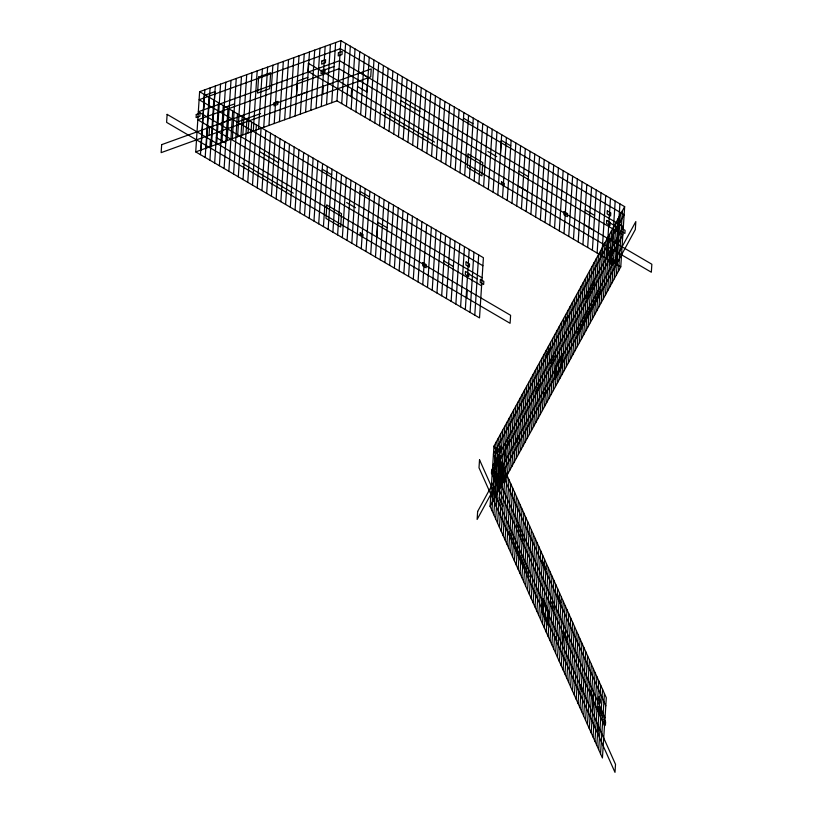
<?xml version="1.0" encoding="UTF-8"?>
<svg xmlns="http://www.w3.org/2000/svg" width="813" height="813" viewBox="0 0 813 813"><rect width="100%" height="100%" fill="white"/><g stroke="black" fill="none" stroke-linecap="round" stroke-linejoin="round"><path stroke-width="1.22" d="M199.622 91.706L483.41 257.711L479.518 317.903L195.73 151.899L199.622 91.706L340.871 40.65L624.658 206.654L620.766 266.847L490.076 506.347L602.423 757.98L606.315 697.788L493.969 446.154L624.658 206.654M200.455 154.673L204.348 94.481M200.963 150.009L204.856 89.816M203.596 109.836L204.53 95.406L214.917 91.656L213.982 106.086M205.191 157.437L209.083 97.245M206.197 148.118L210.089 87.926M209.032 135.334L209.551 127.346M209.906 147.692L210.415 139.704M209.917 160.202L213.809 100.009M211.421 146.228L215.313 86.036M214.652 162.966L218.545 102.773M216.654 144.338L220.547 84.145M219.378 165.74L223.27 105.548M221.888 142.448L225.78 82.255M224.103 168.504L227.996 108.312M227.122 140.558L231.014 80.365M228.839 171.269L232.731 111.076M232.345 138.667L236.248 78.475M233.565 174.033L237.457 113.84M237.579 136.777L241.471 76.585M238.3 176.807L242.193 116.615M242.813 134.887L246.705 74.694M243.026 179.571L246.918 119.379M248.046 132.997L251.939 72.804M247.752 182.336L251.654 122.143M253.28 131.096L257.172 70.904M252.487 185.1L256.38 124.907M258.504 129.206L262.396 69.014M257.213 187.874L261.105 127.682M263.737 127.316L267.629 67.123M261.949 190.638L265.841 130.446M268.971 125.426L272.863 65.233M266.674 193.403L270.566 133.21M274.205 123.535L278.097 63.343M271.41 196.167L275.302 135.974M279.438 121.645L283.331 61.453M276.135 198.941L280.028 138.749M284.662 119.755L288.554 59.562M280.861 201.705L284.753 141.513M289.895 117.865L293.788 57.672M285.597 204.47L289.489 144.277M295.129 115.974L299.021 55.782M290.322 207.234L294.215 147.041M300.363 114.084L304.255 53.892M295.058 210.008L298.95 149.816M305.586 112.194L309.479 52.002M299.784 212.772L303.676 152.58M310.82 110.294L314.712 50.101M304.509 215.536L308.401 155.344M316.054 108.403L319.946 48.211M309.245 218.301L313.137 158.108M313.97 221.075L317.863 160.883M321.287 106.513L325.18 46.321M322.832 94.196L323.34 86.208M318.706 223.839L322.598 163.647M326.521 104.623L330.413 44.43M323.432 226.603L327.324 166.411M331.745 102.733L335.637 42.54M328.157 229.368L332.05 169.175M620.766 266.847L336.978 100.842L340.871 40.65M332.893 232.142L336.785 171.95M341.714 103.607L345.606 43.414M337.619 234.906L341.511 174.714M346.44 106.371L350.332 46.178M351.155 96.635L351.673 88.647M342.354 237.67L346.247 177.478M351.165 109.145L355.057 48.953M347.08 240.435L350.972 180.242M355.901 111.909L359.793 51.717M351.816 243.199L355.708 183.016M360.626 114.674L364.519 54.481M356.541 245.973L360.433 185.781M365.362 117.438L369.254 57.245M361.267 248.737L365.159 188.545M370.088 120.212L373.98 60.02M366.002 251.502L369.895 191.309M374.813 122.976L378.706 62.784M370.728 254.266L374.62 194.073M379.549 125.741L383.441 65.548M375.464 257.04L379.356 196.848M376.795 236.959L377.75 222.264L387.13 227.752M384.275 128.505L388.167 68.312M380.189 259.804L384.082 199.612M389.01 131.279L392.903 71.087M384.915 262.569L388.807 202.376M393.736 134.043L397.628 73.851M389.651 265.333L393.543 205.14M398.461 136.808L402.364 76.615M394.376 268.107L398.268 207.915M403.197 139.572L407.089 79.379M399.112 270.871L403.004 210.679M407.923 142.346L411.815 82.154M403.837 273.635L407.73 213.443M412.658 145.11L416.551 84.918M408.563 276.4L412.455 216.207M417.384 147.875L421.276 87.682M413.299 279.174L417.191 218.982M422.12 150.639L426.012 90.446M418.024 281.938L421.917 221.746M426.845 153.413L430.738 93.221M422.76 284.702L426.652 224.51M431.571 156.177L435.463 95.985M427.486 287.467L431.378 227.274M436.307 158.942L440.199 98.749M432.211 290.241L436.103 230.049M441.032 161.706L444.924 101.513M436.947 293.005L440.839 232.813M445.768 164.48L449.66 104.288M441.672 295.769L445.565 235.577M450.493 167.244L454.386 107.052M446.408 298.534L450.3 238.341M455.219 170.008L459.111 109.816M451.134 301.308L455.026 241.115M459.955 172.773L463.847 112.58M455.869 304.072L459.762 243.88M464.68 175.547L468.573 115.355M460.595 306.836L464.487 246.644M469.416 178.311L473.308 118.119M465.321 309.601L469.213 249.408M474.142 181.075L478.034 120.883M466.794 297.965L467.312 289.977M470.056 312.375L473.949 252.182M478.867 183.84L482.759 123.647M474.782 315.139L478.674 254.947M483.603 186.614L487.495 126.422M488.328 189.378L492.221 129.186M493.064 192.142L496.956 131.95M497.79 194.907L501.682 134.714M500.422 154.775L501.357 140.334L510.747 145.822M502.525 197.681L506.418 137.488M507.251 200.445L511.143 140.253M490.076 506.347L493.969 446.154M492.251 502.353L496.143 442.16M491.946 510.544L495.839 450.351M511.977 203.209L515.869 143.017M494.426 498.359L498.318 438.166M493.816 514.731L497.708 454.538M497.068 482.902L497.586 474.924M496.611 494.365L500.503 434.183M496.154 506.174L496.672 498.186M495.686 518.928L499.578 458.735M516.712 205.974L520.605 145.781M498.786 490.381L502.678 430.189M497.566 523.125L501.458 462.932M500.96 486.387L504.853 426.195M499.436 527.312L503.328 467.119M503.145 482.394L507.038 422.201M504.456 462.272L505.412 447.567L509.731 439.64M521.438 208.738L525.33 148.555M501.306 531.509L505.198 471.316M505.32 478.4L509.212 418.207M503.176 535.706L507.068 475.514M507.495 474.416L511.387 414.224M526.174 211.512L530.066 151.32M505.056 539.893L508.948 479.7M509.68 470.422L513.572 410.23M506.926 544.09L510.818 483.898M511.855 466.428L515.747 406.236M514.029 462.434L517.922 402.242M508.796 548.287L512.688 488.095M530.899 214.276L534.791 154.084M516.214 458.441L520.107 398.248M510.666 552.474L514.558 492.282M518.389 454.457L522.281 394.264M512.546 556.671L516.438 496.479M520.564 450.463L524.456 390.27M535.625 217.041L539.517 156.848M514.416 560.868L518.308 500.676M522.749 446.469L526.641 386.277M516.285 565.055L520.178 504.863M524.924 442.475L528.816 382.283M540.36 219.805L544.253 159.612M518.155 569.252L522.048 509.06M527.098 438.481L530.991 378.289M520.035 573.45L523.928 513.257M529.283 434.498L533.176 374.305M521.905 577.637L525.798 517.444M531.458 430.504L535.35 370.311M545.086 222.579L548.978 162.387M533.633 426.51L537.525 366.317M523.775 581.834L527.667 521.641M535.818 422.516L539.71 362.324M525.645 586.031L529.537 525.838M549.822 225.343L553.714 165.151M537.993 418.532L541.885 358.34M527.525 590.218L531.417 530.025M540.167 414.539L544.06 354.346M529.395 594.415L533.287 534.222M542.352 410.545L546.245 350.352M554.547 228.107L558.44 167.915M531.265 598.612L535.157 538.419M544.527 406.551L548.419 346.358M533.135 602.799L537.027 542.606M546.702 402.557L550.594 342.364M559.273 230.872L563.165 170.679M535.015 606.996L538.907 546.803M548.887 398.573L552.779 338.381M536.885 611.193L540.777 551.001M551.062 394.579L554.954 334.387M538.755 615.38L542.647 555.198M553.236 390.586L557.129 330.393M564.009 233.646L567.901 173.454M555.421 386.592L559.314 326.399M540.625 619.577L544.517 559.385M557.596 382.598L561.488 322.405M542.505 623.774L546.397 563.582M568.734 236.41L572.626 176.218M559.771 378.614L563.663 318.422M544.375 627.971L548.267 567.779M561.956 374.62L565.848 314.428M546.245 632.158L550.137 571.966M564.131 370.626L568.023 310.434M573.47 239.174L577.362 178.982M548.114 636.355L552.007 576.163M566.305 366.633L570.198 306.44M549.995 640.553L553.887 580.36M568.49 362.649L572.382 302.456M551.864 644.739L555.757 584.547M570.665 358.655L574.557 298.462M578.195 241.939L582.088 181.746M553.734 648.937L557.627 588.744M572.84 354.661L576.732 294.469M575.025 350.667L578.917 290.475M555.604 653.134L559.496 592.941M582.921 244.713L586.813 184.521M577.2 346.673L581.092 286.481M557.484 657.321L561.377 597.128M579.374 342.69L583.267 282.497M559.354 661.518L563.246 601.325M581.559 338.696L585.451 278.503M587.657 247.477L591.549 187.285M561.224 665.715L565.116 605.522M562.535 645.644L563.49 630.949L567.21 639.262M583.734 334.702L587.626 274.509M563.094 669.902L566.986 609.709M585.909 330.708L589.801 270.516M564.974 674.099L568.866 613.906M592.382 250.241L596.275 190.049M588.094 326.714L591.986 266.522M566.844 678.296L570.736 618.104M590.268 322.731L594.161 262.538M568.714 682.483L572.606 622.291M592.443 318.737L596.336 258.544M597.118 253.006L601.01 192.813M570.584 686.68L574.476 626.488M594.628 314.743L598.52 254.55M596.803 310.749L600.695 250.556M572.464 690.877L576.356 630.685M601.844 255.78L605.736 195.587M598.978 306.755L602.87 246.573M574.334 695.064L578.226 634.872M601.163 302.771L605.055 242.579M576.204 699.261L580.096 639.069M603.337 298.778L607.23 238.585M606.579 258.544L610.472 198.352M578.073 703.458L581.966 643.266M608.043 246.898L608.561 238.91M605.512 294.784L609.404 234.591M579.954 707.645L583.846 647.453M607.697 290.79L611.589 230.597M610.309 250.668L609.354 265.363L613.673 257.447M581.823 711.842L585.716 651.65M611.305 261.308L615.197 201.116M609.872 286.806L613.764 226.614M583.693 716.04L587.586 655.847M612.047 282.812L615.939 222.62M585.563 720.227L589.455 660.034M614.232 278.818L618.124 218.626M615.37 266.105L615.888 258.117M616.03 264.073L619.923 203.88M587.443 724.424L591.336 664.231M616.406 274.824L620.299 214.632M618.581 270.831L622.473 210.638M589.313 728.621L593.205 668.428M592.474 712.686L593.419 697.981L589.71 689.658M591.183 732.808L595.075 672.615M593.053 737.005L596.945 676.812M594.933 741.202L598.825 681.009M596.803 745.389L600.695 685.207M597.85 733.956L598.368 725.979M598.673 749.586L602.565 689.394M600.543 753.783L604.435 693.591M545.899 355.921L550.218 347.994M563.318 323.981L567.647 316.064M494.629 466.042L498.694 458.573M550.614 363.421L554.69 355.962M585.99 298.605L594.781 282.497M535.899 391.683L540.228 383.756M577.271 333.106L600.777 290.038M324.245 70.03L334.021 66.503M224.175 107.631L234.561 103.881M307.802 77.408L297.416 81.158L296.471 95.863L306.847 92.113M223.229 122.336L233.605 118.586M237.487 121.96L260.577 113.617M195.73 151.899L336.978 100.842M463.522 118.2L472.902 123.688M358.533 71.839L367.913 77.326L366.958 92.032L357.578 86.534M400.839 100.568L419.925 111.727M487.891 151.482L496.733 156.655M609.476 222.61L618.317 227.782M518.999 171.197L528.379 176.685M585.218 209.937L594.598 215.425M518.044 185.903L527.434 191.39M584.262 224.632L593.642 230.12M383.502 112.245L434.538 142.092M322.273 169.267L331.653 174.754M360.108 191.401L369.488 196.888M482.892 265.739L199.104 99.735L340.352 48.678L624.14 214.673L493.45 454.182L605.797 705.806M482.109 277.772L198.321 111.777L339.58 60.711L623.358 226.715L492.668 466.215L605.014 717.849M259.581 151.625L278.676 162.793M346.633 202.549L355.474 207.722M468.227 273.666L477.058 278.839M443.959 260.993L453.349 266.481M481.591 285.8L197.803 119.806L339.051 68.739L622.839 234.744L492.15 474.243L604.496 725.877M216.329 137.6L225.709 143.088M242.254 163.301L293.29 193.159M542.301 560.828L546.021 569.141M557.281 594.374L561 602.697M516.763 524.629L524.324 541.549M551.234 601.813L554.73 609.659M599.364 709.627L602.87 717.462M499.223 497.759L502.932 506.082M509.08 531.489L529.293 576.742M161.665 144.653L161.147 152.641L370.718 76.879L371.236 68.892L161.665 144.653M167.122 114.379L166.604 122.367L510.086 323.289L510.605 315.302L167.122 114.379M196.279 114.521L196.085 117.6L199.907 116.218L200.1 113.139L196.279 114.521M258.595 77.072L257.558 93.099L269.631 88.729L270.668 72.713L258.595 77.072M274.174 102.743L273.981 105.832L277.792 104.45L277.995 101.361L274.174 102.743M308.371 63.323L307.863 71.3L651.335 272.223L651.853 264.245L308.371 63.323M321.206 70.568L321.003 73.658L324.824 72.276L325.027 69.186L321.206 70.568M321.816 61.046L321.623 64.125L325.444 62.753L325.637 59.664L321.816 61.046M326.856 205.069L325.993 218.402L340.647 226.979L341.511 213.646L326.856 205.069M338.411 52.825L338.208 55.914L342.029 54.532L342.232 51.443L338.411 52.825M360.271 232.894L360.159 234.601L362.954 236.237L363.065 234.53L360.271 232.894M422.862 262.66L422.669 265.749L426.124 267.772L426.317 264.682L422.862 262.66M468.105 154.013L467.241 167.346L481.906 175.923L482.759 162.59L468.105 154.013M465.483 271.461L465.28 274.55L468.735 276.572L468.928 273.483L465.483 271.461M466.093 261.938L465.9 265.028L469.345 267.04L469.548 263.961L466.093 261.938M480.392 279.377L480.198 282.467L483.644 284.489L483.847 281.4L480.392 279.377M479.528 459.802L479.009 467.79L614.994 772.35L615.512 764.362L479.528 459.802M477.648 511.458L477.129 519.446L635.309 229.561L635.827 221.573L477.648 511.458M501.519 181.838L501.408 183.545L504.202 185.171L504.314 183.474L501.519 181.838M491.631 470.331L491.428 473.42L493.024 470.503L493.217 467.424L491.631 470.331M498.42 458.573L498.227 461.652L499.812 458.735L500.015 455.656L498.42 458.573M499.04 449.04L498.836 452.13L500.432 449.213L500.635 446.124L499.04 449.04M516.58 438.99L516.377 442.079L517.972 439.162L518.176 436.073L516.58 438.99M545.086 392.567L544.984 394.275L546.377 390.21L545.086 392.567M564.12 211.604L563.917 214.683L567.372 216.705L567.565 213.626L564.12 211.604M555.767 365.972L554.903 379.295L561.661 366.927L562.515 353.594L555.767 365.972M542.871 598.642L542.007 611.965L547.81 624.973L548.673 611.64L542.871 598.642M555.787 636.701L556.783 640.878L555.787 636.701M606.732 220.404L606.528 223.494L609.984 225.506L610.177 222.427L606.732 220.404M607.341 210.882L607.148 213.961L610.593 215.984L610.797 212.894L607.341 210.882M580.828 685.227L580.624 688.306L581.996 691.375L582.189 688.286L580.828 685.227M621.64 228.321L621.447 231.41L624.902 233.422L625.095 230.343L621.64 228.321M598.307 706.578L598.104 709.668L599.466 712.727L599.669 709.647L598.307 706.578M598.917 697.056L598.714 700.145L600.085 703.204L600.289 700.115L598.917 697.056M604.242 718.987L604.039 722.066L605.4 725.135L605.604 722.046L604.242 718.987"/></g></svg>
